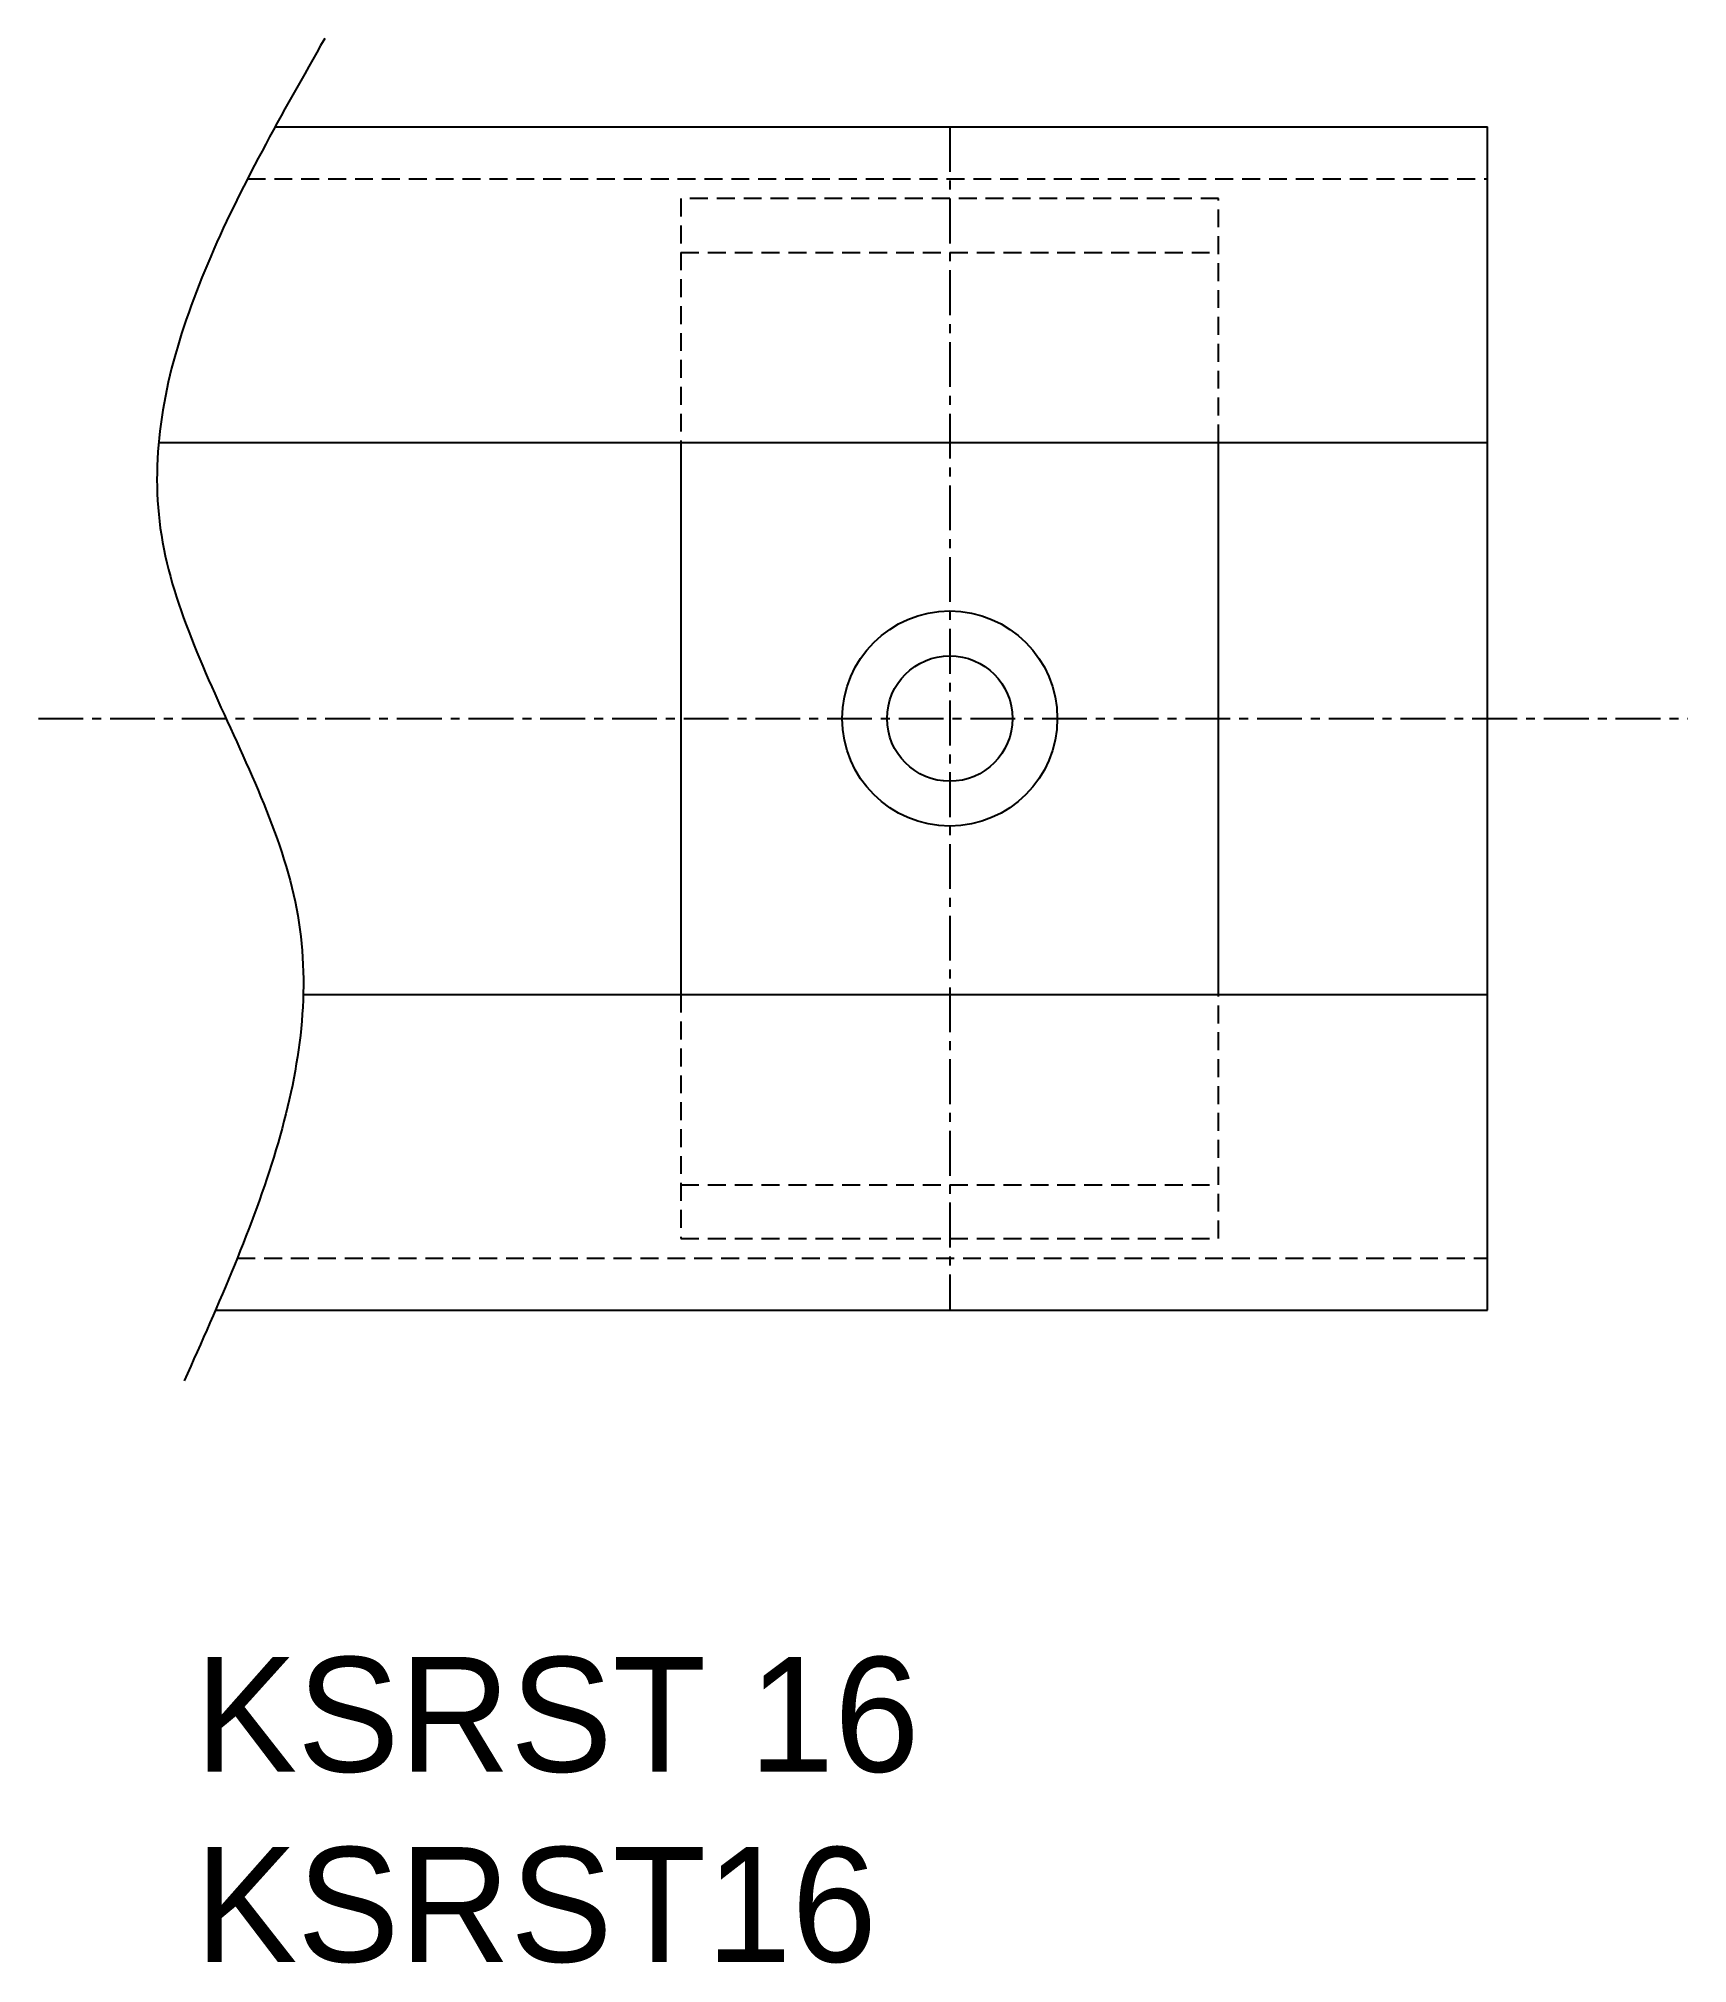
# Model space of a CAD drawing. Extents: x 3.1 to 49.1, y -3.6 to 50.
import ezdxf

# ---------------------------------------------------------------- set-up
doc = ezdxf.new("R2010")
doc.units = 0
doc.linetypes.add('CENTER', pattern=[2, 1.25, -0.25, 0.25, -0.25])
doc.linetypes.add('DASHED', pattern=[0.75, 0.5, -0.25])
doc.layers.get('0').update_dxf_attribs({"linetype": 'CONTINUOUS'})
doc.layers.add('CENTER', color=1, linetype='CENTER')
doc.styles.add('MISUMI', font='txt')

msp = doc.modelspace()

# ---------------------------------------------------------------- linework, layer by layer
at = {"color": 7, "linetype": 'CONTINUOUS'}
for p, q in [((9.723, 47.576), (43.547, 47.576)), ((43.547, 14.576), (43.547, 47.576)), ((6.476, 38.776), (43.547, 38.776)), ((10.509, 23.376), (43.547, 23.376)), ((8.058, 14.576), (43.547, 14.576))]:
    msp.add_line(p, q, dxfattribs=at)
at = {"color": 3, "linetype": 'DASHED'}
for p, q in [((8.954, 46.126), (43.547, 46.126)), ((21.047, 44.076), (36.047, 44.076)), ((21.047, 18.076), (36.047, 18.076)), ((8.667, 16.026), (43.547, 16.026))]:
    msp.add_line(p, q, dxfattribs=at)
for points in [[(36.047, 38.776), (36.047, 45.576), (21.047, 45.576), (21.047, 38.776)], [(21.047, 16.576), (36.047, 16.576), (36.047, 23.376)], [(21.047, 23.376), (21.047, 16.576)]]:
    msp.add_lwpolyline(points, dxfattribs=at)
at = {"color": 7, "linetype": 'CONTINUOUS'}
for points in [[(21.047, 38.776), (21.047, 23.376)], [(36.047, 23.376), (36.047, 38.776)]]:
    msp.add_lwpolyline(points, dxfattribs=at)
at = {"color": 3}
msp.add_polyline3d([(11.107, 50.04, 0), (10.995, 49.844, 0), (10.884, 49.648, 0), (10.772, 49.452, 0), (10.661, 49.255, 0), (10.55, 49.059, 0), (10.439, 48.863, 0), (10.329, 48.667, 0), (10.219, 48.471, 0), (10.109, 48.275, 0), (10, 48.079, 0), (9.892, 47.883, 0), (9.784, 47.686, 0), (9.677, 47.49, 0), (9.57, 47.294, 0), (9.465, 47.098, 0), (9.36, 46.902, 0), (9.256, 46.706, 0), (9.153, 46.51, 0), (9.051, 46.314, 0), (8.95, 46.118, 0), (8.851, 45.922, 0), (8.752, 45.727, 0), (8.655, 45.531, 0), (8.559, 45.335, 0), (8.464, 45.139, 0), (8.371, 44.944, 0), (8.279, 44.748, 0), (8.189, 44.552, 0), (8.1, 44.356, 0), (8.013, 44.161, 0), (7.928, 43.965, 0), (7.844, 43.77, 0), (7.762, 43.574, 0), (7.682, 43.379, 0), (7.604, 43.184, 0), (7.528, 42.988, 0), (7.454, 42.793, 0), (7.382, 42.598, 0), (7.313, 42.403, 0), (7.245, 42.207, 0), (7.18, 42.012, 0), (7.117, 41.817, 0), (7.056, 41.622, 0), (6.998, 41.427, 0), (6.942, 41.233, 0), (6.889, 41.038, 0), (6.838, 40.843, 0), (6.791, 40.648, 0), (6.745, 40.454, 0), (6.703, 40.259, 0), (6.663, 40.065, 0), (6.626, 39.87, 0), (6.593, 39.676, 0), (6.562, 39.482, 0), (6.534, 39.288, 0), (6.509, 39.093, 0), (6.488, 38.899, 0), (6.47, 38.705, 0), (6.454, 38.511, 0), (6.443, 38.318, 0), (6.434, 38.124, 0), (6.43, 37.93, 0), (6.428, 37.737, 0), (6.43, 37.543, 0), (6.436, 37.35, 0), (6.446, 37.157, 0), (6.459, 36.963, 0), (6.476, 36.77, 0), (6.497, 36.577, 0), (6.521, 36.384, 0), (6.55, 36.191, 0), (6.583, 35.998, 0), (6.619, 35.806, 0), (6.66, 35.613, 0), (6.704, 35.421, 0), (6.751, 35.228, 0), (6.802, 35.036, 0), (6.856, 34.844, 0), (6.914, 34.651, 0), (6.974, 34.459, 0), (7.037, 34.267, 0), (7.102, 34.075, 0), (7.17, 33.883, 0), (7.241, 33.691, 0), (7.313, 33.499, 0), (7.388, 33.307, 0), (7.464, 33.115, 0), (7.543, 32.923, 0), (7.622, 32.731, 0), (7.704, 32.539, 0), (7.786, 32.347, 0), (7.87, 32.155, 0), (7.955, 31.963, 0), (8.041, 31.771, 0), (8.127, 31.579, 0), (8.214, 31.387, 0), (8.301, 31.195, 0), (8.389, 31.003, 0), (8.477, 30.811, 0), (8.564, 30.619, 0), (8.652, 30.427, 0), (8.739, 30.234, 0), (8.826, 30.042, 0), (8.912, 29.849, 0), (8.997, 29.657, 0), (9.082, 29.464, 0), (9.165, 29.272, 0), (9.248, 29.079, 0), (9.329, 28.886, 0), (9.408, 28.693, 0), (9.486, 28.5, 0), (9.562, 28.306, 0), (9.636, 28.113, 0), (9.708, 27.92, 0), (9.778, 27.726, 0), (9.845, 27.532, 0), (9.91, 27.338, 0), (9.972, 27.144, 0), (10.032, 26.95, 0), (10.088, 26.756, 0), (10.142, 26.561, 0), (10.192, 26.366, 0), (10.238, 26.172, 0), (10.281, 25.977, 0), (10.321, 25.781, 0), (10.356, 25.586, 0), (10.388, 25.39, 0), (10.416, 25.194, 0), (10.441, 24.998, 0), (10.461, 24.802, 0), (10.479, 24.606, 0), (10.492, 24.409, 0), (10.502, 24.213, 0), (10.509, 24.016, 0), (10.513, 23.819, 0), (10.513, 23.622, 0), (10.51, 23.424, 0), (10.504, 23.227, 0), (10.495, 23.029, 0), (10.482, 22.831, 0), (10.467, 22.633, 0), (10.449, 22.435, 0), (10.428, 22.237, 0), (10.404, 22.039, 0), (10.377, 21.84, 0), (10.348, 21.642, 0), (10.316, 21.443, 0), (10.281, 21.244, 0), (10.244, 21.045, 0), (10.205, 20.846, 0), (10.163, 20.646, 0), (10.118, 20.447, 0), (10.072, 20.247, 0), (10.023, 20.048, 0), (9.972, 19.848, 0), (9.919, 19.648, 0), (9.864, 19.448, 0), (9.807, 19.248, 0), (9.748, 19.048, 0), (9.687, 18.848, 0), (9.625, 18.648, 0), (9.56, 18.447, 0), (9.494, 18.247, 0), (9.426, 18.046, 0), (9.357, 17.846, 0), (9.286, 17.645, 0), (9.214, 17.444, 0), (9.14, 17.243, 0), (9.065, 17.042, 0), (8.989, 16.841, 0), (8.911, 16.64, 0), (8.832, 16.439, 0), (8.752, 16.238, 0), (8.671, 16.037, 0), (8.589, 15.835, 0), (8.507, 15.634, 0), (8.423, 15.433, 0), (8.338, 15.232, 0), (8.253, 15.03, 0), (8.167, 14.829, 0), (8.08, 14.627, 0), (7.993, 14.425, 0), (7.905, 14.224, 0), (7.817, 14.022, 0), (7.728, 13.821, 0), (7.639, 13.619, 0), (7.55, 13.418, 0), (7.461, 13.216, 0), (7.371, 13.014, 0), (7.281, 12.813, 0), (7.191, 12.611, 0)], dxfattribs=at)
at = {"color": 7, "linetype": 'CONTINUOUS'}
for radius in [3, 1.75, 1.75]:
    msp.add_circle((28.547, 31.076), radius, dxfattribs=at)
at = {"layer": 'CENTER', "color": 1, "linetype": 'CENTER'}
for p, q in [((28.547, 47.576), (28.547, 14.576)), ((3.123, 31.076), (49.128, 31.076))]:
    msp.add_line(p, q, dxfattribs=at)

# ---------------------------------------------------------------- texts
at = {"color": 7, "linetype": 'CONTINUOUS', "style": 'MISUMI'}
for s, p in [('KSRST 16', (7.487, 1.705)), ('KSRST16', (7.487, -3.597))]:
    msp.add_text(s, height=3.2, dxfattribs=at).set_placement(p)

doc.saveas('drawing.dxf')
